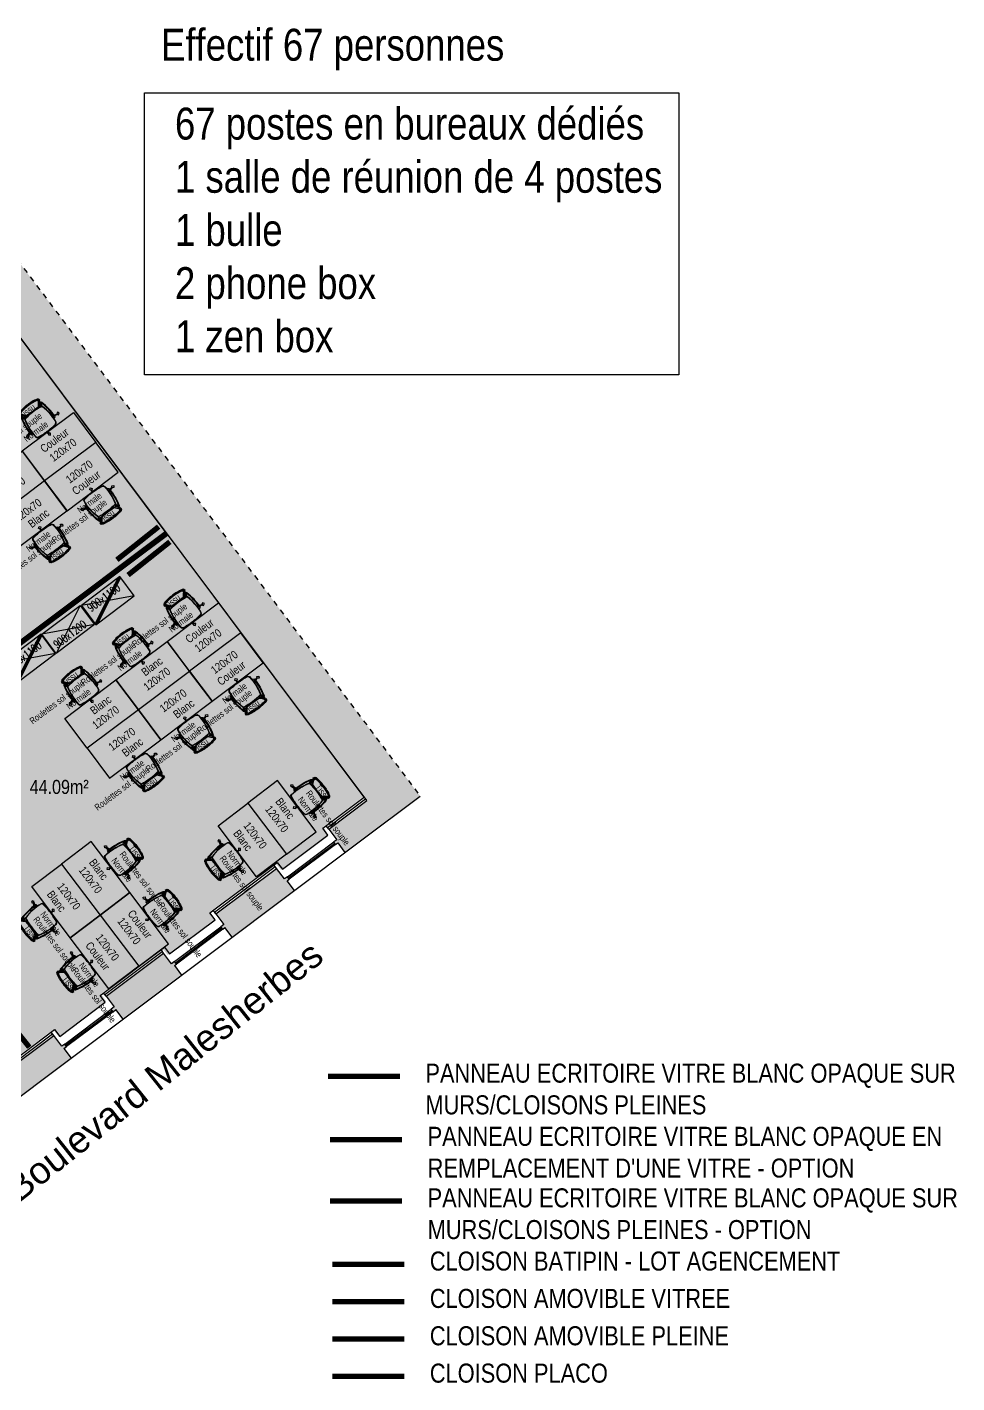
# Model space of a CAD drawing. Extents: x -27 to 25.3, y -8.5 to 57.5.
# Drawn here: x 7.84 to 25.26, y -8.24 to 17.16 of the extents above; entities that cross this region are included whole.
import ezdxf
from ezdxf.enums import TextEntityAlignment as Align

# ---------------------------------------------------------------- set-up
doc = ezdxf.new("R2010")
doc.units = 0
doc.header["$LTSCALE"] = 0.002
doc.linetypes.add('CACHE', pattern=[0.375, 0.25, -0.125])
doc.linetypes.add('HIDDEN', pattern=[9.525, 6.35, -3.175])
for name, color, linetype in [('01-FAC_CHASSIS', 4, 'Continuous'), ('01-FAC_CHASSIS EXI', 4, 'Continuous'), ('01-STR_MACONNERIE_HACH', 252, 'Continuous'), ('02-ISOLATION', 6, 'ISOLATION'), ('A-Etiq_Mob', 7, 'Continuous'), ('A-Etiquettes', 7, 'Continuous'), ('A-mobilier', 252, 'Continuous'), ('A-MobilierAQ', 7, 'Continuous'), ('A-texte', 7, 'Continuous')]:
    doc.layers.add(name, color=color, linetype=linetype)
for name, color, linetype, true_color in [('A-cote', 7, 'Continuous', 0x425746), ('A-MOQUETTE', 7, 'Continuous', 0xd6e1ff), ('A-vitré', 7, 'Continuous', 0x61becc), ('couleur siege', 1, 'Continuous', 0xff0000), ('Exit- 04-ZON-PLATEAU DE BUREAU', 7, 'Continuous', 0xffc20a)]:
    doc.layers.add(name, color=color, linetype=linetype, true_color=true_color)
doc.styles.add('ARIAL', font='arial.ttf')
doc.styles.add('ROMAND', font='romand__.ttf', dxfattribs={"width": 0.7})
doc.styles.get("Standard").update_dxf_attribs({"font": 'ARIALN.TTF'})
doc.linetypes.add('ISOLATION', pattern='A,0.00254,-2.54,[134,ltypeshp.shx,S=2.54,R=0,X=-2.54,Y=0],-5.08,[134,ltypeshp.shx,S=2.54,R=180,X=2.54,Y=0],-2.54', length=10.16254)

# ---------------------------------------------------------------- blocks, each defined once
blk = doc.blocks.new('chaise')
at = {"layer": 'A-mobilier', "ltscale": 0.1, "true_color": 0xc7c8ca}
h = blk.add_hatch(color=9, dxfattribs=at)
h.dxf.hatch_style = 1
h.paths.add_polyline_path([(0.272, 0.456, 0.30076), (0.236, 0.489, 0.043342), (0.008, 0.509, 0.043342), (-0.219, 0.489, 0.300759), (-0.255, 0.456, 0.09791), (-0.223, 0.027, 0.292085), (-0.207, 0.013, 0.040929), (0.008, -0.005, 0.040929), (0.223, 0.013, 0.292085), (0.239, 0.027, 0.09791)])
h.paths.add_polyline_path([(0.159, -0.024, 0.015765), (0.008, -0.018, 0.016739), (-0.152, -0.025), (-0.19, -0.069), (-0.218, -0.103, 0.040824), (-0.213, -0.142, 0.054873), (0.008, -0.167, 0.054873), (0.23, -0.142, 0.02252), (0.233, -0.121), (0.219, -0.101)])
h.paths.add_polyline_path([(0.191, -0.026, 0.003373), (0.159, -0.024), (0.219, -0.101), (0.233, -0.121, 0.02535), (0.235, -0.097)])
h.paths.add_polyline_path([(0.226, -0.03, 0.0036), (0.191, -0.026), (0.235, -0.097, 0.0714)])
h.paths.add_polyline_path([(-0.152, -0.025, 0.003505), (-0.185, -0.027), (-0.196, -0.043), (-0.217, -0.075, 0.030269), (-0.218, -0.103), (-0.19, -0.069)])
h.paths.add_polyline_path([(-0.185, -0.027, 0.002494), (-0.209, -0.03, 0.048116), (-0.217, -0.075), (-0.196, -0.043)], flags=17)
at = {"layer": 'A-mobilier'}
for p, q in [((-0.374, 0.349), (-0.308, 0.33)), ((-0.308, 0.308), (-0.363, 0.33)), ((-0.292, 0.326), (-0.283, 0.323)), ((-0.262, 0.365), (-0.287, 0.365)), ((-0.263, 0.345), (-0.272, 0.345)), ((0.004, 0.509), (0.006, 0.543)), ((0.022, 0.558), (0.023, 0.509)), ((0.279, 0.365), (0.303, 0.365)), ((0.279, 0.345), (0.288, 0.345)), ((0.279, 0.31), (0.309, 0.317)), ((0.309, 0.293), (0.279, 0.282)), ((0.324, 0.32), (0.378, 0.334)), ((0.398, 0.325), (0.324, 0.298)), ((-0.242, -0.066), (-0.241, -0.066)), ((-0.19, -0.069), (-0.219, -0.105)), ((-0.217, -0.075), (-0.196, -0.043)), ((0.233, -0.121), (0.219, -0.101)), ((0.258, -0.066), (0.257, -0.066))]:
    blk.add_line(p, q, dxfattribs=at)
at = {"layer": 'A-mobilier', "linetype": 'HIDDEN'}
for p, q in [((-0.263, 0.29), (-0.293, 0.302)), ((-0.283, 0.323), (-0.263, 0.317)), ((-0.196, -0.043), (-0.185, -0.027)), ((-0.152, -0.025), (-0.19, -0.069)), ((0.219, -0.101), (0.159, -0.024)), ((0.191, -0.026), (0.235, -0.097))]:
    blk.add_line(p, q, dxfattribs=at)
at = {"layer": 'A-mobilier'}
for points in [[(-0.024, 0.57), (0.006, 0.543), (0.034, 0.572), (0.003, 0.6)], [(-0.398, 0.31), (-0.363, 0.331), (-0.383, 0.366), (-0.418, 0.345)], [(0.395, 0.371), (0.378, 0.334), (0.415, 0.317), (0.432, 0.354)]]:
    blk.add_lwpolyline(points, close=True, dxfattribs=at)
for points in [[(-0.243, -0.109), (-0.259, -0.113), (-0.25, -0.153), (-0.237, -0.15)], [(0.255, -0.145), (0.275, -0.147), (0.28, -0.107), (0.259, -0.105)]]:
    blk.add_lwpolyline(points, dxfattribs=at)
for centre, radius, start, end in [((1.039, 0.304), 1.347, 178.2197, 195.2822), ((-0.287, 0.345), 0.02, 90, 178.2197), ((0.842, 0.272), 1.135, 177.2781, 195.5028), ((-0.272, 0.325), 0.02, 90, 177.2781), ((0.845, 0.323), 1.108, 173.1278, 195.4958), ((0.845, 0.323), 1.103, 173.7387, 195.3268), ((-0.212, 0.445), 0.0447, 99.9272, 166.8835), ((-0.203, 0.434), 0.0495, 115.9014, 169.3298), ((-0.019, -0.687), 1.184, 88.7046, 100.0235), ((0.008, -0.811), 1.32, 90, 99.927), ((0.008, -0.811), 1.32, 80.073, 90), ((0.035, -0.687), 1.184, 79.9765, 91.2954), ((-0.829, 0.323), 1.103, 344.6732, 6.2613), ((0.228, 0.445), 0.0447, 13.1165, 80.0728), ((-0.829, 0.323), 1.108, 344.5042, 6.8722), ((0.219, 0.434), 0.0495, 10.6702, 64.0986), ((-0.826, 0.272), 1.135, 344.4972, 2.7219), ((-1.023, 0.304), 1.347, 344.7178, 1.7803), ((0.288, 0.325), 0.02, 2.7219, 90), ((0.303, 0.345), 0.02, 1.7803, 90), ((-0.207, -0.008), 0.02, 80.7555, 159.0187), ((-0.204, 0.032), 0.02, 195.4958, 260.6251), ((0.02, -0.095), 0.243, 156.8702, 192.2258), ((-0.2, 0.037), 0.02, 195.3268, 260.7665), ((0.008, 1.315), 1.32, 260.6251, 270), ((-0.186, -0.008), 0.02, 114.7785, 159.0187), ((0.008, 1.315), 1.315, 260.7665, 270), ((0.008, 1.315), 1.315, 270, 279.2335), ((0.008, 1.315), 1.32, 270, 279.3749), ((0.202, -0.008), 0.02, 20.9813, 65.2215), ((0.216, 0.037), 0.02, 279.2335, 344.6732), ((0.223, -0.008), 0.02, 20.9813, 99.2445), ((-0.003, -0.095), 0.243, 347.7742, 23.1298), ((0.22, 0.032), 0.02, 279.3749, 344.5042), ((-0.241, -0.046), 0.02, 195.2822, 270), ((-0.233, -0.026), 0.02, 195.5028, 252.7294), ((0.02, -0.095), 0.263, 159.0187, 193.9621), ((-0.22, -0.145), 0.02, 218.589, 257.0335), ((0.01, 0.853), 1.044, 257.0335, 269.9004), ((0.02, -0.095), 0.238, 164.1556, 191.4603), ((0.01, 0.853), 1.024, 257.1546, 269.8984), ((0.031, -2.412), 2.399, 90.5363, 95.8288), ((0.01, 0.853), 1.019, 257.3346, 269.8979), ((0.031, -2.412), 2.394, 90.5374, 95.7482), ((-0.014, -2.412), 2.399, 84.1712, 89.4637), ((-0.014, -2.412), 2.394, 84.2518, 89.4626), ((0.006, 0.853), 1.019, 270.1021, 282.6654), ((0.006, 0.853), 1.024, 270.1016, 282.8454), ((0.006, 0.853), 1.044, 270.0996, 282.9665), ((-0.003, -0.095), 0.238, 348.5397, 15.8444), ((0.236, -0.145), 0.02, 282.9665, 321.411), ((-0.003, -0.095), 0.263, 346.0379, 20.9813), ((0.249, -0.026), 0.02, 287.2706, 344.4972), ((0.257, -0.046), 0.02, 270, 344.7178)]:
    blk.add_arc(centre, radius, start, end, dxfattribs=at)
blk = doc.blocks.new('SiègeT1')
at = {"layer": 'couleur siege', "true_color": 0x8a6689}
for points in [[(-0.194, 0.224), (-0.077, 0.21), (0.039, 0.212), (0.155, 0.217), (0.198, 0.222), (0.203, 0.244), (0.204, 0.282), (0.201, 0.321), (0.123, 0.338), (0.039, 0.343), (-0.023, 0.345), (-0.098, 0.338), (-0.149, 0.331), (-0.196, 0.322), (-0.202, 0.3), (-0.201, 0.265)], [(-0.208, -0.236), (-0.225, -0.22), (-0.234, -0.197), (-0.236, -0.14), (-0.238, -0.076), (-0.234, -0.012), (-0.228, 0.045), (-0.218, 0.102), (-0.211, 0.132), (-0.201, 0.169), (-0.197, 0.177), (-0.184, 0.18), (-0.12, 0.188), (-0.049, 0.193), (0.009, 0.195), (0.077, 0.193), (0.132, 0.188), (0.169, 0.183), (0.191, 0.179), (0.199, 0.177), (0.204, 0.173), (0.207, 0.164), (0.219, 0.115), (0.231, 0.045), (0.237, -0.005), (0.241, -0.063), (0.241, -0.105), (0.24, -0.159), (0.236, -0.197), (0.235, -0.21), (0.229, -0.22), (0.222, -0.229), (0.213, -0.234), (0.207, -0.236), (0.175, -0.242), (0.114, -0.248), (0.051, -0.251), (-0.05, -0.252), (-0.126, -0.247), (-0.191, -0.238)]]:
    blk.add_hatch(color=8, dxfattribs=at).paths.add_polyline_path(points)
at = {"extrusion": (0, 0, -1), "xscale": 0.8999999999999986, "yscale": 0.8999999999999986, "zscale": -0.9, "rotation": 180}
blk.add_blockref('chaise', (0.005, 0.195), dxfattribs=at)
at = {"layer": 'A-Etiq_Mob', "style": 'ROMAND', "width": 0.7}
for tag, p in [('FINITION', (-0.079, 0.177)), ('PIETEMENT', (-0.091, -0.031)), ('ASSISE', (-0.088, -0.224)), ('COULEUR', (-0.104, -0.424))]:
    blk.add_attdef(tag, p, '', height=0.15, dxfattribs=at)
blk = doc.blocks.new('Poste127Couleur')
at = {"transparency": 33554582}
h = blk.add_hatch(color=256, dxfattribs=at)
h.dxf.hatch_style = 1
h.set_gradient(color1=(169, 83, 160), color2=(255, 246, 230), tint=1, name='CURVED')
h.paths.add_polyline_path([(0, 0.703), (0, 0.003), (1.2, 0.003), (1.2, 0.703)])
blk.add_lwpolyline([(0, 0.7), (0, 0), (1.2, 0), (1.2, 0.7)], close=True)
at = {"layer": 'A-Etiq_Mob'}
for tag, p in [('STRATIFIE', (0.284, 0.421)), ('DIM', (0.284, 0.18))]:
    blk.add_attdef(tag, p, '', height=0.15, dxfattribs=at)
blk = doc.blocks.new('Poste127')
at = {"transparency": 33554582}
h = blk.add_hatch(color=256, dxfattribs=at)
h.dxf.hatch_style = 1
h.set_gradient(color1=(199, 200, 202), color2=(255, 246, 230), tint=1, name='CURVED')
h.paths.add_polyline_path([(0, 0.7), (0, 0), (1.2, 0), (1.2, 0.7)])
blk.add_lwpolyline([(0, 0.7), (0, 0), (1.2, 0), (1.2, 0.7)], close=True)
at = {"layer": 'A-Etiq_Mob'}
for tag, p in [('FINITION', (0.284, 0.421)), ('DIM', (0.284, 0.18))]:
    blk.add_attdef(tag, p, '', height=0.15, dxfattribs=at)
blk = doc.blocks.new('Xref-R4-2018-11')
at = {"layer": '01-STR_MACONNERIE_HACH'}
h = blk.add_hatch(color=256, dxfattribs=at)
h.dxf.hatch_style = 1
h.paths.add_polyline_path([(-9.911, 6.976), (-10.889, 6.982), (-10.892, 6.647), (-10.942, 6.647), (-10.942, 6.587), (-10.889, 6.587), (-10.883, 6.369), (-9.928, 6.363), (-9.917, 6.58), (-9.864, 6.58), (-9.864, 6.64), (-9.914, 6.64)])
h.paths.add_polyline_path([(-6.969, 6.957), (-8.594, 6.968), (-8.596, 6.632), (-8.646, 6.632), (-8.646, 6.572), (-8.593, 6.572), (-8.587, 6.354), (-6.985, 6.344), (-6.975, 6.562), (-6.922, 6.561), (-6.921, 6.621), (-6.971, 6.622)])
h.paths.add_polyline_path([(-3.95, 6.602), (-4, 6.603), (-3.998, 6.938), (-5.652, 6.949), (-5.654, 6.613), (-5.704, 6.614), (-5.704, 6.554), (-5.651, 6.553), (-5.645, 6.336), (-4.014, 6.325), (-4.004, 6.543), (-3.951, 6.542)])
h.paths.add_polyline_path([(-1.691, 6.924), (-2.68, 6.93), (-2.682, 6.594), (-2.732, 6.595), (-2.733, 6.535), (-2.68, 6.534), (-2.674, 6.317), (-1.707, 6.31), (-1.697, 6.528), (-1.643, 6.528), (-1.643, 6.588), (-1.693, 6.588)])
h.paths.add_polyline_path([(1.238, 6.563), (1.288, 6.563), (1.288, 6.623), (1.238, 6.623), (1.24, 6.905), (-0.373, 6.915), (-0.375, 6.579), (-0.425, 6.58), (-0.426, 6.52), (-0.373, 6.519), (-0.366, 6.302), (1.235, 6.292)])
h.paths.add_polyline_path([(6.488, 4.63), (6.352, 4.805), (6.427, 4.863), (6.39, 4.91), (6.351, 4.88), (6.212, 5.059), (5.329, 4.375), (5.218, 4.388), (5.061, 3.805), (5.013, 3.818), (4.982, 3.702), (5.212, 3.64)])
h.paths.add_polyline_path([(9.178, 7.531), (8.628, 7.127), (8.722, 7.005), (7.618, 6.149), (7.757, 5.969), (7.717, 5.939), (7.754, 5.891), (7.8, 5.927), (7.936, 5.751), (8.909, 6.505), (16.927, -4.199), (16.213, -4.735), (16.362, -4.934), (16.307, -4.976), (16.343, -5.024), (16.383, -4.994), (16.518, -5.174), (16.784, -4.974), (17.927, -4.119)])
h.paths.add_polyline_path([(15.57, -5.886), (15.434, -5.706), (15.474, -5.676), (15.438, -5.628), (15.383, -5.67), (15.233, -5.471), (14.099, -6.323), (14.249, -6.522), (14.193, -6.564), (14.229, -6.612), (14.269, -6.582), (14.404, -6.761)])
h.paths.add_polyline_path([(13.321, -7.294), (13.361, -7.264), (13.325, -7.216), (13.269, -7.258), (13.119, -7.058), (12.041, -7.868), (12.19, -8.068), (12.135, -8.109), (12.171, -8.157), (12.224, -8.118), (12.359, -8.297), (13.456, -7.473)])
h.paths.add_polyline_path([(11.385, -9.029), (11.25, -8.849), (11.302, -8.81), (11.266, -8.762), (11.211, -8.803), (11.061, -8.604), (10.07, -9.349), (10.219, -9.548), (10.164, -9.59), (10.2, -9.638), (10.24, -9.608), (10.375, -9.787)])
h.paths.add_polyline_path([(9.427, -10.499), (9.291, -10.32), (9.331, -10.29), (9.295, -10.242), (9.24, -10.284), (9.09, -10.084), (8.122, -10.811), (8.272, -11.01), (8.216, -11.052), (8.252, -11.1), (8.292, -11.07), (8.428, -11.25)])
h.paths.add_polyline_path([(7.479, -11.962), (7.344, -11.782), (7.384, -11.752), (7.348, -11.704), (7.292, -11.746), (7.143, -11.547), (6.276, -12.198), (6.425, -12.397), (6.37, -12.439), (6.406, -12.487), (6.431, -12.468), (6.566, -12.647)])
h.paths.add_polyline_path([(5.647, -13.338), (5.512, -13.158), (5.537, -13.139), (5.501, -13.091), (5.446, -13.133), (5.296, -12.934), (5.139, -13.052), (4.5, -13.044), (4.482, -13.295), (4.44, -13.295), (4.439, -13.355), (4.489, -13.355), (4.486, -13.602), (5.282, -13.612)])
h.paths.add_polyline_path([(3.319, -13.34), (3.369, -13.341), (3.369, -13.281), (3.327, -13.281), (3.315, -13.029), (2.431, -13.017), (2.413, -13.269), (2.354, -13.268), (2.353, -13.328), (2.403, -13.329), (2.4, -13.576), (3.315, -13.587)])
h.paths.add_polyline_path([(1.246, -13.002), (-0.66, -12.978), (-0.663, -13.168), (-0.734, -13.167), (-0.735, -13.227), (-0.685, -13.227), (-0.689, -13.536), (1.263, -13.561), (1.266, -13.314), (1.316, -13.315), (1.317, -13.255), (1.258, -13.254)])
h.paths.add_polyline_path([(-2.02, -12.96), (-2.986, -12.948), (-2.989, -13.138), (-3.06, -13.137), (-3.061, -13.197), (-3.011, -13.198), (-3.015, -13.506), (-2.006, -13.519), (-2.002, -13.211), (-1.952, -13.211), (-1.951, -13.151), (-2.022, -13.15)])
h.paths.add_polyline_path([(-4.277, -13.122), (-4.348, -13.121), (-4.346, -12.931), (-5.963, -12.91), (-5.965, -13.065), (-6.036, -13.064), (-6.036, -13.124), (-5.987, -13.124), (-5.991, -13.468), (-4.331, -13.49), (-4.328, -13.181), (-4.278, -13.182)])
h.paths.add_polyline_path([(-7.304, -13.109), (-7.254, -13.109), (-7.253, -13.05), (-7.324, -13.048), (-7.322, -12.893), (-8.94, -12.872), (-8.942, -13.024), (-9.012, -13.023), (-9.013, -13.083), (-8.963, -13.084), (-8.968, -13.431), (-7.308, -13.452)])
h.paths.add_polyline_path([(-10.28, -13.067), (-10.23, -13.068), (-10.229, -13.008), (-10.301, -13.007), (-10.299, -12.855), (-11.246, -12.843), (-11.248, -13.025), (-11.319, -13.024), (-11.32, -13.084), (-11.27, -13.084), (-11.274, -13.401), (-10.285, -13.414)])
h.paths.add_polyline_path([(4.039, 4.878), (3.468, 4.475), (3.787, 4.023), (4.142, 3.928), (4.172, 4.039), (4.125, 4.057), (4.261, 4.563)])
edge = h.paths.add_edge_path()
edge.add_line((2.598, 5.71), (3.17, 6.112))
edge.add_line((3.17, 6.112), (3.014, 6.333))
edge.add_arc((1.824, 5.389), 1.519, 38.4418, 84.1729)
edge.add_line((1.978, 6.9), (1.943, 6.9))
edge.add_line((1.943, 6.9), (1.942, 6.619))
edge.add_line((1.942, 6.619), (1.892, 6.619))
edge.add_line((1.892, 6.619), (1.891, 6.559))
edge.add_line((1.891, 6.559), (1.941, 6.559))
edge.add_line((1.941, 6.559), (1.939, 6.287))
edge.add_line((1.939, 6.287), (2.193, 6.286))
edge.add_line((2.193, 6.286), (2.598, 5.71))
h.paths.add_polyline_path([(-13.017, -4.406), (-13.535, -4.406), (-13.535, -3.406), (-13.003, -3.406), (-12.862, 6.382), (-12.223, 6.378), (-12.213, 6.595), (-12.16, 6.595), (-12.159, 6.655), (-12.209, 6.655), (-12.207, 6.991), (-12.915, 6.995), (-12.913, 7.35), (-13.403, 7.353), (-13.408, 7.111), (-13.79, -13.369), (-12.591, -13.384), (-12.587, -13.068), (-12.537, -13.068), (-12.536, -13.008), (-12.607, -13.007), (-12.605, -12.825), (-13.138, -12.819)])
h.paths.add_polyline_path([(-13.535, -4.406), (-13.535, -3.406)], flags=16)
for p, q in [((16.927, -4.199), (8.909, 6.505)), ((16.213, -4.735), (16.927, -4.199)), ((16.213, -4.735), (16.362, -4.934)), ((5.282, -13.612), (16.861, -4.917)), ((16.362, -4.934), (16.307, -4.976)), ((16.343, -5.024), (16.307, -4.976)), ((16.343, -5.024), (16.383, -4.994)), ((16.383, -4.994), (16.518, -5.174)), ((14.099, -6.323), (15.233, -5.471)), ((15.383, -5.67), (15.233, -5.471)), ((15.438, -5.628), (15.383, -5.67)), ((15.434, -5.706), (15.474, -5.676)), ((15.57, -5.886), (15.434, -5.706)), ((15.474, -5.676), (15.438, -5.628)), ((14.099, -6.323), (14.249, -6.522)), ((14.249, -6.522), (14.193, -6.564)), ((14.229, -6.612), (14.193, -6.564)), ((14.229, -6.612), (14.269, -6.582)), ((14.404, -6.761), (14.269, -6.582)), ((12.041, -7.868), (13.119, -7.058)), ((13.269, -7.258), (13.119, -7.058)), ((13.325, -7.216), (13.269, -7.258)), ((13.321, -7.294), (13.361, -7.264)), ((13.321, -7.294), (13.456, -7.473)), ((13.361, -7.264), (13.325, -7.216)), ((12.041, -7.868), (12.19, -8.068)), ((12.19, -8.068), (12.135, -8.109)), ((12.171, -8.157), (12.135, -8.109)), ((12.171, -8.157), (12.224, -8.118)), ((12.359, -8.297), (12.224, -8.118)), ((10.07, -9.349), (11.061, -8.604)), ((11.211, -8.803), (11.061, -8.604)), ((11.266, -8.762), (11.211, -8.803)), ((11.25, -8.849), (11.302, -8.81)), ((11.25, -8.849), (11.385, -9.029)), ((11.302, -8.81), (11.266, -8.762))]:
    blk.add_line(p, q)
at = {"linetype": 'CACHE', "ltscale": 0.1}
blk.add_lwpolyline([(9.178, 7.531), (17.927, -4.119)], dxfattribs=at)
blk.add_lwpolyline([(16.784, -4.974), (17.927, -4.119)])
at = {"layer": '01-FAC_CHASSIS', "linetype": 'Continuous'}
for p, q in [((15.456, -5.652), (16.325, -5)), ((13.343, -7.24), (14.211, -6.588)), ((11.284, -8.786), (12.153, -8.133))]:
    blk.add_line(p, q, dxfattribs=at)
at = {"layer": '01-FAC_CHASSIS'}
for points in [[(16.343, -5.024), (15.474, -5.676)], [(14.229, -6.612), (13.361, -7.264)], [(12.171, -8.157), (11.302, -8.81)]]:
    blk.add_lwpolyline(points, dxfattribs=at)
at = {"layer": '01-FAC_CHASSIS EXI'}
for p, q in [((15.438, -5.628), (16.307, -4.976)), ((13.325, -7.216), (14.193, -6.564)), ((11.266, -8.762), (12.135, -8.109))]:
    blk.add_line(p, q, dxfattribs=at)
at = {"layer": '02-ISOLATION', "linetype": 'Continuous'}
for points in [[(9.958, -9.333), (11.077, -8.492), (11.173, -8.62), (12.025, -7.98), (11.929, -7.852), (13.135, -6.946), (13.231, -7.074), (14.083, -6.435), (13.987, -6.307), (15.249, -5.359), (15.345, -5.487), (16.197, -4.847), (16.101, -4.719), (16.879, -4.135)], [(16.213, -4.735), (16.165, -4.671)], [(15.233, -5.471), (15.183, -5.407)], [(14.099, -6.323), (14.051, -6.259)], [(13.119, -7.058), (13.071, -6.994)], [(12.041, -7.868), (11.993, -7.804)], [(11.061, -8.604), (11.013, -8.54)]]:
    blk.add_lwpolyline(points, dxfattribs=at)
at = {"layer": '02-ISOLATION', "linetype": 'ISOLATION', "ltscale": 0.004}
for points in [[(16.189, -4.703), (16.903, -4.167)], [(14.075, -6.291), (15.209, -5.439)], [(12.017, -7.836), (13.095, -7.026)], [(10.014, -9.341), (11.037, -8.572)]]:
    blk.add_lwpolyline(points, dxfattribs=at)
at = {"style": 'ARIAL'}
blk.add_text('Côté Boulevard Malesherbes', height=0.5, rotation=38.4429, dxfattribs=at).set_placement((9.1, -12.784))
blk = doc.blocks.new('armoire90Réhausse')
at = {"true_color": 0xfdedc9}
h = blk.add_hatch(color=254, dxfattribs=at)
h.dxf.hatch_style = 1
h.paths.add_polyline_path([(0, 0.45), (0, 0), (0.9, 0), (0.9, 0.45)])
blk.add_lwpolyline([(0, 0.45), (0, 0), (0.9, 0), (0.9, 0.45)], close=True)
for points in [[(0.9, 0), (0, 0.45)], [(0.9, 0.45), (0, 0)], [(0.855, 0.45), (0, 0.022)], [(0.9, 0.428), (0.045, 0)]]:
    blk.add_lwpolyline(points)
at = {"layer": 'A-Etiq_Mob', "style": 'ROMAND', "width": 0.7}
for tag, p in [('DIMENSION', (0.068, 0.242)), ('FINITION', (0.068, 0.001)), ('PORTES', (0.068, -0.239))]:
    blk.add_attdef(tag, p, '', height=0.15, dxfattribs=at)
blk = doc.blocks.new('armoire90')
blk.add_lwpolyline([(0, 0.45), (0, 0), (0.9, 0), (0.9, 0.45)], close=True)
for points in [[(0.9, 0), (0, 0.45)], [(0.9, 0.45), (0, 0)]]:
    blk.add_lwpolyline(points)
at = {"layer": 'A-Etiq_Mob', "style": 'ROMAND', "width": 0.7}
for tag, p in [('DIMENSION', (0.068, 0.242)), ('FINITION', (0.068, 0.001)), ('PORTES', (0.068, -0.239))]:
    blk.add_attdef(tag, p, '', height=0.15, dxfattribs=at)

msp = doc.modelspace()

# ---------------------------------------------------------------- hatches: boundary and pattern name
at = {"layer": 'Exit- 04-ZON-PLATEAU DE BUREAU', "transparency": 33554572}
h = msp.add_hatch(color=256, dxfattribs=at)
h.dxf.hatch_style = 1
edge = h.paths.add_edge_path()
edge.add_line((1.069, 10.808), (2.505, 10.422))
edge.add_line((2.505, 10.422), (3.868, 11.478))
edge.add_line((3.868, 11.478), (3.788, 11.612))
edge.add_line((3.788, 11.612), (5.121, 12.645))
edge.add_line((5.121, 12.645), (5.231, 12.534))
edge.add_line((5.231, 12.534), (6.232, 13.31))
edge.add_line((6.232, 13.31), (14.145, 2.748))
edge.add_line((14.145, 2.748), (13.381, 2.174))
edge.add_line((13.381, 2.174), (13.479, 2.032))
edge.add_line((13.479, 2.032), (12.595, 1.368))
edge.add_line((12.595, 1.368), (12.486, 1.502))
edge.add_line((12.486, 1.502), (11.259, 0.58))
edge.add_line((11.259, 0.58), (11.357, 0.438))
edge.add_line((11.357, 0.438), (10.473, -0.226))
edge.add_line((10.473, -0.226), (10.364, -0.092))
edge.add_line((10.364, -0.092), (9.22, -0.951))
edge.add_line((9.22, -0.951), (9.319, -1.093))
edge.add_line((9.319, -1.093), (8.434, -1.757))
edge.add_line((8.434, -1.757), (8.325, -1.622))
edge.add_line((8.325, -1.622), (7.241, -2.437))
edge.add_line((7.241, -2.437), (7.34, -2.579))
edge.add_line((7.34, -2.579), (6.456, -3.243))
edge.add_line((6.456, -3.243), (6.347, -3.109))
edge.add_line((6.347, -3.109), (5.296, -3.898))
edge.add_line((5.296, -3.898), (5.394, -4.04))
edge.add_line((5.394, -4.04), (4.51, -4.704))
edge.add_line((4.51, -4.704), (4.401, -4.57))
edge.add_line((4.401, -4.57), (4.315, -4.634))
edge.add_line((4.315, -4.634), (1.468, -0.868))
edge.add_line((1.468, -0.868), (3.086, -0.868))
edge.add_line((3.086, -0.868), (7.116, 2.152))
edge.add_line((7.116, 2.152), (2.366, 8.492))
edge.add_line((2.366, 8.492), (1.065, 8.492))
edge.add_line((1.065, 8.492), (1.065, 10.811))
h = msp.add_hatch(color=256, dxfattribs=at)
h.dxf.hatch_style = 1
edge = h.paths.add_edge_path()
edge.add_line((1.069, 10.808), (2.505, 10.422))
edge.add_line((2.505, 10.422), (3.868, 11.478))
edge.add_line((3.868, 11.478), (3.788, 11.612))
edge.add_line((3.788, 11.612), (5.121, 12.645))
edge.add_line((5.121, 12.645), (5.231, 12.534))
edge.add_line((5.231, 12.534), (6.232, 13.31))
edge.add_line((6.232, 13.31), (14.145, 2.748))
edge.add_line((14.145, 2.748), (13.381, 2.174))
edge.add_line((13.381, 2.174), (13.479, 2.032))
edge.add_line((13.479, 2.032), (12.595, 1.368))
edge.add_line((12.595, 1.368), (12.486, 1.502))
edge.add_line((12.486, 1.502), (11.259, 0.58))
edge.add_line((11.259, 0.58), (11.357, 0.438))
edge.add_line((11.357, 0.438), (10.473, -0.226))
edge.add_line((10.473, -0.226), (10.364, -0.092))
edge.add_line((10.364, -0.092), (9.22, -0.951))
edge.add_line((9.22, -0.951), (9.319, -1.093))
edge.add_line((9.319, -1.093), (8.434, -1.757))
edge.add_line((8.434, -1.757), (8.325, -1.622))
edge.add_line((8.325, -1.622), (7.241, -2.437))
edge.add_line((7.241, -2.437), (7.34, -2.579))
edge.add_line((7.34, -2.579), (6.456, -3.243))
edge.add_line((6.456, -3.243), (6.347, -3.109))
edge.add_line((6.347, -3.109), (5.296, -3.898))
edge.add_line((5.296, -3.898), (5.394, -4.04))
edge.add_line((5.394, -4.04), (4.51, -4.704))
edge.add_line((4.51, -4.704), (4.401, -4.57))
edge.add_line((4.401, -4.57), (4.315, -4.634))
edge.add_line((4.315, -4.634), (1.468, -0.868))
edge.add_line((1.468, -0.868), (3.086, -0.868))
edge.add_line((3.086, -0.868), (7.116, 2.152))
edge.add_line((7.116, 2.152), (2.366, 8.492))
edge.add_line((2.366, 8.492), (1.065, 8.492))
edge.add_line((1.065, 8.492), (1.065, 10.811))

# ---------------------------------------------------------------- linework, layer by layer
at = {"ltscale": 0.01}
msp.add_lwpolyline([(7.233, -2.464), (8.353, -1.623), (8.449, -1.751), (9.3, -1.111), (9.204, -0.983), (10.411, -0.077), (10.507, -0.205), (11.359, 0.434), (11.263, 0.562), (12.525, 1.51), (12.621, 1.382), (13.472, 2.022), (13.376, 2.15), (14.155, 2.734), (6.233, 13.311)], dxfattribs=at)
at = {"layer": 'A-Etiquettes', "color": 82, "true_color": 0x4cdb0f, "const_width": 0.1}
for points in [[(9.519, 7.179), (10.302, 7.801)], [(9.729, 6.894), (10.512, 7.517)], [(14.865, -3.683), (13.513, -3.683)]]:
    msp.add_lwpolyline(points, dxfattribs=at)
at = {"layer": 'A-Etiquettes', "color": 1, "true_color": 0xff0000, "const_width": 0.1}
for points in [[(7.257, -1.171), (7.879, -1.954)], [(14.865, -4.837), (13.513, -4.837)], [(14.865, -4.837), (13.513, -4.837)], [(14.865, -4.837), (13.513, -4.837)], [(14.865, -4.837), (13.513, -4.837)]]:
    msp.add_lwpolyline(points, dxfattribs=at)
at = {"layer": 'A-Etiquettes', "color": 231, "true_color": 0xfd5db5, "const_width": 0.1}
msp.add_lwpolyline([(14.825, -2.5), (13.473, -2.5)], dxfattribs=at)
at = {"layer": 'A-Etiquettes', "color": 251, "true_color": 0x666666, "const_width": 0.1}
msp.add_lwpolyline([(14.906, -6.02), (13.554, -6.02)], dxfattribs=at)
at = {"layer": 'A-Etiquettes', "color": 212, "true_color": 0xbc10b6, "const_width": 0.1}
msp.add_lwpolyline([(14.906, -6.02), (13.554, -6.02)], dxfattribs=at)
at = {"layer": 'A-Etiquettes', "color": 143, "true_color": 0x61becc, "const_width": 0.1}
msp.add_lwpolyline([(14.906, -6.72), (13.554, -6.72)], dxfattribs=at)
at = {"layer": 'A-Etiquettes', "color": 157, "true_color": 0x5b6280, "const_width": 0.1}
msp.add_lwpolyline([(14.906, -7.42), (13.554, -7.42)], dxfattribs=at)
at = {"layer": 'A-Etiquettes', "color": 30, "true_color": 0xff7f00, "const_width": 0.1}
msp.add_lwpolyline([(14.906, -8.12), (13.554, -8.12)], dxfattribs=at)
msp.add_lwpolyline([(14.906, -8.12), (13.554, -8.12)], dxfattribs=at)
msp.add_lwpolyline([(14.906, -8.12), (13.554, -8.12)], dxfattribs=at)
msp.add_lwpolyline([(14.906, -8.12), (13.554, -8.12)], dxfattribs=at)
at = {"layer": 'A-MOQUETTE', "ltscale": 0.01}
msp.add_lwpolyline([(6.233, 13.311), (2.495, 10.466), (2.481, 10.414), (2.488, 8.462), (5.709, 4.177), (10.427, 7.712)], close=True, dxfattribs=at)
at = {"layer": 'A-texte'}
msp.add_lwpolyline([(10.038, 15.931), (20.05, 15.931), (20.05, 10.647), (10.038, 10.647)], close=True, dxfattribs=at)
at = {"layer": 'A-vitré', "const_width": 0.1}
msp.add_lwpolyline([(5.667, 4.089), (10.461, 7.68)], dxfattribs=at)

# ---------------------------------------------------------------- block references
at = {"ltscale": 0.01}
msp.add_blockref('Xref-R4-2018-11', (-2.724, 6.869), dxfattribs=at)
at = {"layer": 'A-mobilier'}
ref = msp.add_blockref('SiègeT1', (8.065, 9.793), dxfattribs=dict(at, xscale=-1, rotation=36.9064557685217))
ref.add_attrib('FINITION', 'Tissu', dxfattribs={"layer": 'A-Etiq_Mob', "height": 0.12, "rotation": 36.9065}).set_placement((7.765, 9.789), align=Align.BOTTOM_LEFT)
ref.add_attrib('ASSISE', 'Normale', dxfattribs={"layer": 'A-Etiq_Mob', "height": 0.12, "rotation": 36.9065}).set_placement((7.852, 9.352), align=Align.BOTTOM_LEFT)
ref.add_attrib('PIETEMENT', 'Roulettes sol souple', dxfattribs={"layer": 'A-Etiq_Mob', "height": 0.12, "rotation": 36.9065}).set_placement((7.163, 9.077), align=Align.BOTTOM_LEFT)
at = {"layer": 'A-mobilier', "ltscale": 0.1}
ref = msp.add_blockref('Poste127Couleur', (9.124, 9.38), dxfattribs=dict(at, xscale=-1, rotation=36.90645576852177))
ref.add_attrib('STRATIFIE', 'Couleur', (8.154, 9.179), dxfattribs={"layer": 'A-Etiq_Mob', "ltscale": 0.1, "height": 0.15, "rotation": 36.9065})
ref.add_attrib('DIM', '120x70', (8.33, 9.009), dxfattribs={"layer": 'A-Etiq_Mob', "ltscale": 0.1, "height": 0.15, "rotation": 36.9065})
ref = msp.add_blockref('Poste127', (8.164, 8.659), dxfattribs=dict(at, xscale=-1, rotation=36.9064557685217))
ref.add_attrib('STRATIFIE', 'Blanc', (7.332, 8.561), dxfattribs={"layer": 'A-Etiq_Mob', "ltscale": 0.1, "height": 0.15, "rotation": 36.9065})
ref.add_attrib('DIM', '120x70', (7.37, 8.289), dxfattribs={"layer": 'A-Etiq_Mob', "ltscale": 0.1, "height": 0.15, "rotation": 36.9065})
ref = msp.add_blockref('Poste127Couleur', (9.124, 9.38), dxfattribs=dict(at, rotation=216.9064557685218))
ref.add_attrib('STRATIFIE', 'Couleur', (8.75, 8.385), dxfattribs={"layer": 'A-Etiq_Mob', "ltscale": 0.1, "height": 0.15, "rotation": 36.9065})
ref.add_attrib('DIM', '120x70', (8.635, 8.602), dxfattribs={"layer": 'A-Etiq_Mob', "ltscale": 0.1, "height": 0.15, "rotation": 36.9065})
ref = msp.add_blockref('Poste127', (8.164, 8.659), dxfattribs=dict(at, rotation=216.9064557685216))
ref.add_attrib('STRATIFIE', 'Blanc', (7.926, 7.769), dxfattribs={"layer": 'A-Etiq_Mob', "ltscale": 0.1, "height": 0.15, "rotation": 36.9065})
ref.add_attrib('DIM', '120x70', (7.676, 7.882), dxfattribs={"layer": 'A-Etiq_Mob', "ltscale": 0.1, "height": 0.15, "rotation": 36.9065})
at = {"layer": 'A-mobilier'}
ref = msp.add_blockref('SiègeT1', (9.225, 8.249), dxfattribs=dict(at, rotation=216.9064557685218))
ref.add_attrib('FINITION', 'Tissu', dxfattribs={"layer": 'A-Etiq_Mob', "height": 0.12, "rotation": 36.9065}).set_placement((9.251, 7.81), align=Align.BOTTOM_LEFT)
ref.add_attrib('ASSISE', 'Normale', dxfattribs={"layer": 'A-Etiq_Mob', "height": 0.12, "rotation": 36.9065}).set_placement((8.856, 8.016), align=Align.BOTTOM_LEFT)
ref.add_attrib('PIETEMENT', 'Roulettes sol souple', dxfattribs={"layer": 'A-Etiq_Mob', "height": 0.12, "rotation": 36.9065}).set_placement((8.38, 7.456), align=Align.BOTTOM_LEFT)
ref = msp.add_blockref('SiègeT1', (8.266, 7.528), dxfattribs=dict(at, rotation=216.9064557685216))
ref.add_attrib('FINITION', 'Tissu', dxfattribs={"layer": 'A-Etiq_Mob', "height": 0.12, "rotation": 36.9065}).set_placement((8.291, 7.09), align=Align.BOTTOM_LEFT)
ref.add_attrib('ASSISE', 'Normale', dxfattribs={"layer": 'A-Etiq_Mob', "height": 0.12, "rotation": 36.9065}).set_placement((7.896, 7.295), align=Align.BOTTOM_LEFT)
ref.add_attrib('PIETEMENT', 'Roulettes sol souple', dxfattribs={"layer": 'A-Etiq_Mob', "height": 0.12, "rotation": 36.9065}).set_placement((7.421, 6.736), align=Align.BOTTOM_LEFT)
ref = msp.add_blockref('SiègeT1', (10.784, 6.224), dxfattribs=dict(at, xscale=-1, rotation=36.9064557685217))
ref.add_attrib('FINITION', 'Tissu', dxfattribs={"layer": 'A-Etiq_Mob', "height": 0.12, "rotation": 36.9065}).set_placement((10.483, 6.22), align=Align.BOTTOM_LEFT)
ref.add_attrib('ASSISE', 'Normale', dxfattribs={"layer": 'A-Etiq_Mob', "height": 0.12, "rotation": 36.9065}).set_placement((10.57, 5.783), align=Align.BOTTOM_LEFT)
ref.add_attrib('PIETEMENT', 'Roulettes sol souple', dxfattribs={"layer": 'A-Etiq_Mob', "height": 0.12, "rotation": 36.9065}).set_placement((9.882, 5.507), align=Align.BOTTOM_LEFT)
at = {"layer": 'A-mobilier', "ltscale": 0.1}
ref = msp.add_blockref('Poste127Couleur', (11.842, 5.811), dxfattribs=dict(at, xscale=-1, rotation=36.9064557685217))
ref.add_attrib('STRATIFIE', 'Couleur', (10.872, 5.609), dxfattribs={"layer": 'A-Etiq_Mob', "ltscale": 0.1, "height": 0.15, "rotation": 36.9065})
ref.add_attrib('DIM', '120x70', (11.048, 5.44), dxfattribs={"layer": 'A-Etiq_Mob', "ltscale": 0.1, "height": 0.15, "rotation": 36.9065})
at = {"layer": 'A-mobilier'}
ref = msp.add_blockref('SiègeT1', (9.824, 5.503), dxfattribs=dict(at, xscale=-1, rotation=36.9064557685217))
ref.add_attrib('FINITION', 'Tissu', dxfattribs={"layer": 'A-Etiq_Mob', "height": 0.12, "rotation": 36.9065}).set_placement((9.524, 5.499), align=Align.BOTTOM_LEFT)
ref.add_attrib('ASSISE', 'Normale', dxfattribs={"layer": 'A-Etiq_Mob', "height": 0.12, "rotation": 36.9065}).set_placement((9.611, 5.062), align=Align.BOTTOM_LEFT)
ref.add_attrib('PIETEMENT', 'Roulettes sol souple', dxfattribs={"layer": 'A-Etiq_Mob', "height": 0.12, "rotation": 36.9065}).set_placement((8.922, 4.787), align=Align.BOTTOM_LEFT)
at = {"layer": 'A-mobilier', "ltscale": 0.1}
ref = msp.add_blockref('Poste127', (10.882, 5.09), dxfattribs=dict(at, xscale=-1, rotation=36.9064557685217))
ref.add_attrib('STRATIFIE', 'Blanc', (10.05, 4.992), dxfattribs={"layer": 'A-Etiq_Mob', "ltscale": 0.1, "height": 0.15, "rotation": 36.9065})
ref.add_attrib('DIM', '120x70', (10.088, 4.719), dxfattribs={"layer": 'A-Etiq_Mob', "ltscale": 0.1, "height": 0.15, "rotation": 36.9065})
ref = msp.add_blockref('Poste127Couleur', (11.842, 5.811), dxfattribs=dict(at, rotation=216.9064557685218))
ref.add_attrib('STRATIFIE', 'Couleur', (11.469, 4.815), dxfattribs={"layer": 'A-Etiq_Mob', "ltscale": 0.1, "height": 0.15, "rotation": 36.9065})
ref.add_attrib('DIM', '120x70', (11.353, 5.033), dxfattribs={"layer": 'A-Etiq_Mob', "ltscale": 0.1, "height": 0.15, "rotation": 36.9065})
at = {"layer": 'A-mobilier'}
ref = msp.add_blockref('SiègeT1', (8.865, 4.782), dxfattribs=dict(at, xscale=-1, rotation=36.9064557685217))
ref.add_attrib('FINITION', 'Tissu', dxfattribs={"layer": 'A-Etiq_Mob', "height": 0.12, "rotation": 36.9065}).set_placement((8.564, 4.778), align=Align.BOTTOM_LEFT)
ref.add_attrib('ASSISE', 'Normale', dxfattribs={"layer": 'A-Etiq_Mob', "height": 0.12, "rotation": 36.9065}).set_placement((8.651, 4.342), align=Align.BOTTOM_LEFT)
ref.add_attrib('PIETEMENT', 'Roulettes sol souple', dxfattribs={"layer": 'A-Etiq_Mob', "height": 0.12, "rotation": 36.9065}).set_placement((7.963, 4.066), align=Align.BOTTOM_LEFT)
at = {"layer": 'A-mobilier', "ltscale": 0.1}
ref = msp.add_blockref('Poste127', (10.882, 5.09), dxfattribs=dict(at, rotation=216.9064557685216))
ref.add_attrib('STRATIFIE', 'Blanc', (10.645, 4.2), dxfattribs={"layer": 'A-Etiq_Mob', "ltscale": 0.1, "height": 0.15, "rotation": 36.9065})
ref.add_attrib('DIM', '120x70', (10.394, 4.312), dxfattribs={"layer": 'A-Etiq_Mob', "ltscale": 0.1, "height": 0.15, "rotation": 36.9065})
at = {"layer": 'A-mobilier'}
ref = msp.add_blockref('SiègeT1', (11.944, 4.679), dxfattribs=dict(at, rotation=216.9064557685218))
ref.add_attrib('FINITION', 'Tissu', dxfattribs={"layer": 'A-Etiq_Mob', "height": 0.12, "rotation": 36.9065}).set_placement((11.969, 4.241), align=Align.BOTTOM_LEFT)
ref.add_attrib('ASSISE', 'Normale', dxfattribs={"layer": 'A-Etiq_Mob', "height": 0.12, "rotation": 36.9065}).set_placement((11.574, 4.446), align=Align.BOTTOM_LEFT)
ref.add_attrib('PIETEMENT', 'Roulettes sol souple', dxfattribs={"layer": 'A-Etiq_Mob', "height": 0.12, "rotation": 36.9065}).set_placement((11.099, 3.887), align=Align.BOTTOM_LEFT)
at = {"layer": 'A-mobilier', "ltscale": 0.1}
ref = msp.add_blockref('Poste127', (9.923, 4.369), dxfattribs=dict(at, xscale=-1, rotation=36.9064557685217))
ref.add_attrib('STRATIFIE', 'Blanc', (9.09, 4.271), dxfattribs={"layer": 'A-Etiq_Mob', "ltscale": 0.1, "height": 0.15, "rotation": 36.9065})
ref.add_attrib('DIM', '120x70', (9.129, 3.999), dxfattribs={"layer": 'A-Etiq_Mob', "ltscale": 0.1, "height": 0.15, "rotation": 36.9065})
ref = msp.add_blockref('Poste127', (9.923, 4.369), dxfattribs=dict(at, rotation=216.9064557685216))
ref.add_attrib('STRATIFIE', 'Blanc', (9.685, 3.479), dxfattribs={"layer": 'A-Etiq_Mob', "ltscale": 0.1, "height": 0.15, "rotation": 36.9065})
ref.add_attrib('DIM', '120x70', (9.434, 3.592), dxfattribs={"layer": 'A-Etiq_Mob', "ltscale": 0.1, "height": 0.15, "rotation": 36.9065})
at = {"layer": 'A-mobilier'}
ref = msp.add_blockref('SiègeT1', (10.984, 3.959), dxfattribs=dict(at, rotation=216.9064557685216))
ref.add_attrib('FINITION', 'Tissu', dxfattribs={"layer": 'A-Etiq_Mob', "height": 0.12, "rotation": 36.9065}).set_placement((11.01, 3.52), align=Align.BOTTOM_LEFT)
ref.add_attrib('ASSISE', 'Normale', dxfattribs={"layer": 'A-Etiq_Mob', "height": 0.12, "rotation": 36.9065}).set_placement((10.615, 3.726), align=Align.BOTTOM_LEFT)
ref.add_attrib('PIETEMENT', 'Roulettes sol souple', dxfattribs={"layer": 'A-Etiq_Mob', "height": 0.12, "rotation": 36.9065}).set_placement((10.139, 3.166), align=Align.BOTTOM_LEFT)
ref = msp.add_blockref('SiègeT1', (10.025, 3.238), dxfattribs=dict(at, rotation=216.9064557685216))
ref.add_attrib('FINITION', 'Tissu', dxfattribs={"layer": 'A-Etiq_Mob', "height": 0.12, "rotation": 36.9065}).set_placement((10.05, 2.799), align=Align.BOTTOM_LEFT)
ref.add_attrib('ASSISE', 'Normale', dxfattribs={"layer": 'A-Etiq_Mob', "height": 0.12, "rotation": 36.9065}).set_placement((9.655, 3.005), align=Align.BOTTOM_LEFT)
ref.add_attrib('PIETEMENT', 'Roulettes sol souple', dxfattribs={"layer": 'A-Etiq_Mob', "height": 0.12, "rotation": 36.9065}).set_placement((9.18, 2.446), align=Align.BOTTOM_LEFT)
ref = msp.add_blockref('SiègeT1', (13.104, 2.726), dxfattribs=dict(at, rotation=307.0940674007331))
ref.add_attrib('FINITION', 'Tissu', dxfattribs={"layer": 'A-Etiq_Mob', "height": 0.12, "rotation": 307.0941}).set_placement((13.198, 2.896), align=Align.BOTTOM_LEFT)
ref.add_attrib('ASSISE', 'Normale', dxfattribs={"layer": 'A-Etiq_Mob', "height": 0.12, "rotation": 307.0941}).set_placement((12.872, 2.661), align=Align.BOTTOM_LEFT)
ref.add_attrib('PIETEMENT', 'Roulettes sol souple', dxfattribs={"layer": 'A-Etiq_Mob', "height": 0.12, "rotation": 307.0941}).set_placement((13.024, 2.78), align=Align.BOTTOM_LEFT)
at = {"layer": 'A-mobilier', "ltscale": 0.1}
ref = msp.add_blockref('Poste127', (11.973, 2.62), dxfattribs=dict(at, rotation=307.0940674007331))
ref.add_attrib('STRATIFIE', 'Blanc', (12.48, 2.648), dxfattribs={"layer": 'A-Etiq_Mob', "ltscale": 0.1, "height": 0.15, "rotation": 307.0941})
ref.add_attrib('DIM', '120x70', (12.288, 2.503), dxfattribs={"layer": 'A-Etiq_Mob', "ltscale": 0.1, "height": 0.15, "rotation": 307.0941})
ref = msp.add_blockref('Poste127', (11.973, 2.62), dxfattribs=dict(at, xscale=-1, rotation=127.0940674007332))
ref.add_attrib('STRATIFIE', 'Blanc', (11.69, 2.051), dxfattribs={"layer": 'A-Etiq_Mob', "ltscale": 0.1, "height": 0.15, "rotation": 307.0941})
ref.add_attrib('DIM', '120x70', (11.882, 2.196), dxfattribs={"layer": 'A-Etiq_Mob', "ltscale": 0.1, "height": 0.15, "rotation": 307.0941})
at = {"layer": 'A-mobilier'}
ref = msp.add_blockref('SiègeT1', (9.612, 1.584), dxfattribs=dict(at, rotation=307.0940674007331))
ref.add_attrib('FINITION', 'Tissu', dxfattribs={"layer": 'A-Etiq_Mob', "height": 0.12, "rotation": 307.0941}).set_placement((9.706, 1.754), align=Align.BOTTOM_LEFT)
ref.add_attrib('ASSISE', 'Normale', dxfattribs={"layer": 'A-Etiq_Mob', "height": 0.12, "rotation": 307.0941}).set_placement((9.38, 1.519), align=Align.BOTTOM_LEFT)
ref.add_attrib('PIETEMENT', 'Roulettes sol souple', dxfattribs={"layer": 'A-Etiq_Mob', "height": 0.12, "rotation": 307.0941}).set_placement((9.532, 1.638), align=Align.BOTTOM_LEFT)
ref = msp.add_blockref('SiègeT1', (11.563, 1.561), dxfattribs=dict(at, xscale=-1, rotation=127.0940674007332))
ref.add_attrib('FINITION', 'Tissu', dxfattribs={"layer": 'A-Etiq_Mob', "height": 0.12, "rotation": 307.0941}).set_placement((11.224, 1.403), align=Align.BOTTOM_LEFT)
ref.add_attrib('ASSISE', 'Normale', dxfattribs={"layer": 'A-Etiq_Mob', "height": 0.12, "rotation": 307.0941}).set_placement((11.539, 1.653), align=Align.BOTTOM_LEFT)
ref.add_attrib('PIETEMENT', 'Roulettes sol souple', dxfattribs={"layer": 'A-Etiq_Mob', "height": 0.12, "rotation": 307.0941}).set_placement((11.408, 1.558), align=Align.BOTTOM_LEFT)
at = {"layer": 'A-mobilier', "ltscale": 0.1}
ref = msp.add_blockref('Poste127', (8.481, 1.478), dxfattribs=dict(at, rotation=307.0940674007331))
ref.add_attrib('STRATIFIE', 'Blanc', (8.988, 1.506), dxfattribs={"layer": 'A-Etiq_Mob', "ltscale": 0.1, "height": 0.15, "rotation": 307.0941})
ref.add_attrib('DIM', '120x70', (8.796, 1.361), dxfattribs={"layer": 'A-Etiq_Mob', "ltscale": 0.1, "height": 0.15, "rotation": 307.0941})
ref = msp.add_blockref('Poste127', (8.481, 1.478), dxfattribs=dict(at, xscale=-1, rotation=127.0940674007332))
ref.add_attrib('STRATIFIE', 'Blanc', (8.198, 0.909), dxfattribs={"layer": 'A-Etiq_Mob', "ltscale": 0.1, "height": 0.15, "rotation": 307.0941})
ref.add_attrib('DIM', '120x70', (8.39, 1.054), dxfattribs={"layer": 'A-Etiq_Mob', "ltscale": 0.1, "height": 0.15, "rotation": 307.0941})
at = {"layer": 'A-mobilier'}
ref = msp.add_blockref('SiègeT1', (10.336, 0.626), dxfattribs=dict(at, rotation=307.0940674007331))
ref.add_attrib('FINITION', 'Tissu', dxfattribs={"layer": 'A-Etiq_Mob', "height": 0.12, "rotation": 307.0941}).set_placement((10.429, 0.797), align=Align.BOTTOM_LEFT)
ref.add_attrib('ASSISE', 'Normale', dxfattribs={"layer": 'A-Etiq_Mob', "height": 0.12, "rotation": 307.0941}).set_placement((10.104, 0.562), align=Align.BOTTOM_LEFT)
ref.add_attrib('PIETEMENT', 'Roulettes sol souple', dxfattribs={"layer": 'A-Etiq_Mob', "height": 0.12, "rotation": 307.0941}).set_placement((10.256, 0.681), align=Align.BOTTOM_LEFT)
ref = msp.add_blockref('SiègeT1', (8.071, 0.419), dxfattribs=dict(at, xscale=-1, rotation=127.0940674007332))
ref.add_attrib('FINITION', 'Tissu', dxfattribs={"layer": 'A-Etiq_Mob', "height": 0.12, "rotation": 307.0941}).set_placement((7.732, 0.261), align=Align.BOTTOM_LEFT)
ref.add_attrib('ASSISE', 'Normale', dxfattribs={"layer": 'A-Etiq_Mob', "height": 0.12, "rotation": 307.0941}).set_placement((8.046, 0.511), align=Align.BOTTOM_LEFT)
ref.add_attrib('PIETEMENT', 'Roulettes sol souple', dxfattribs={"layer": 'A-Etiq_Mob', "height": 0.12, "rotation": 307.0941}).set_placement((7.915, 0.416), align=Align.BOTTOM_LEFT)
at = {"layer": 'A-mobilier', "ltscale": 0.1, "rotation": 307.0940674007334}
msp.add_blockref('Poste127Couleur', (9.205, 0.521), dxfattribs=at).add_auto_attribs({'STRATIFIE': 'Couleur', 'DIM': '120x70'})
at = {"layer": 'A-mobilier', "ltscale": 0.1}
ref = msp.add_blockref('Poste127Couleur', (9.205, 0.521), dxfattribs=dict(at, xscale=-1, rotation=127.0940674007332))
ref.add_attrib('STRATIFIE', 'Couleur', (8.92, -0.05), dxfattribs={"layer": 'A-Etiq_Mob', "ltscale": 0.1, "height": 0.15, "rotation": 307.0941})
ref.add_attrib('DIM', '120x70', (9.114, 0.097), dxfattribs={"layer": 'A-Etiq_Mob', "ltscale": 0.1, "height": 0.15, "rotation": 307.0941})
at = {"layer": 'A-mobilier'}
ref = msp.add_blockref('SiègeT1', (8.795, -0.538), dxfattribs=dict(at, xscale=-1, rotation=127.0940674007332))
ref.add_attrib('FINITION', 'Tissu', dxfattribs={"layer": 'A-Etiq_Mob', "height": 0.12, "rotation": 307.0941}).set_placement((8.455, -0.696), align=Align.BOTTOM_LEFT)
ref.add_attrib('ASSISE', 'Normale', dxfattribs={"layer": 'A-Etiq_Mob', "height": 0.12, "rotation": 307.0941}).set_placement((8.77, -0.446), align=Align.BOTTOM_LEFT)
ref.add_attrib('PIETEMENT', 'Roulettes sol souple', dxfattribs={"layer": 'A-Etiq_Mob', "height": 0.12, "rotation": 307.0941}).set_placement((8.639, -0.542), align=Align.BOTTOM_LEFT)
at = {"layer": 'A-MobilierAQ', "ltscale": 0.1, "rotation": 36.89718074860271}
for p in [(9.126, 5.964), (7.65, 4.884)]:
    msp.add_blockref('armoire90Réhausse', p, dxfattribs=at).add_auto_attribs({'DIMENSION': '900x1100'})
at = {"layer": 'A-MobilierAQ', "ltscale": 0.1}
ref = msp.add_blockref('armoire90', (8.111, 5.785), dxfattribs=dict(at, xscale=-1, rotation=216.8971807486027))
ref.add_attrib('DIMENSION', '900x1200', (8.401, 5.513), dxfattribs={"layer": 'A-Etiq_Mob', "ltscale": 0.1, "height": 0.15, "rotation": 36.8972, "style": 'ROMAND', "width": 0.7})

# ---------------------------------------------------------------- texts
at = {"layer": 'A-cote', "color": 30, "insert": (7.885, 3.055), "char_height": 0.2633, "attachment_point": 1, "rotation": 0.0792}
msp.add_mtext_dynamic_manual_height_columns('44.09m²', width=1.21952, gutter_width=12.5, heights=[0], dxfattribs=at)
at = {"layer": 'A-Etiquettes', "ltscale": 0.1, "char_height": 0.3565, "attachment_point": 1}
for s, width, insert in [('PANNEAU ECRITOIRE VITRE BLANC OPAQUE SUR MURS/CLOISONS PLEINES ', 10.41301, (15.302, -2.261)), ("PANNEAU ECRITOIRE VITRE BLANC OPAQUE EN REMPLACEMENT D'UNE VITRE - OPTION           ", 10.0472, (15.343, -3.445)), ('PANNEAU ECRITOIRE VITRE BLANC OPAQUE SUR MURS/CLOISONS PLEINES - OPTION ', 10.41301, (15.343, -4.598)), ('CLOISON BATIPIN - LOT AGENCEMENT', 7.98684, (15.384, -5.782)), ('CLOISON AMOVIBLE VITREE', 7.55116, (15.384, -6.482)), ('CLOISON AMOVIBLE PLEINE', 7.55116, (15.384, -7.182)), ('CLOISON PLACO', 7.55116, (15.384, -7.882)), ('CLOISON PLACO', 7.55116, (15.384, -7.882)), ('CLOISON PLACO', 7.55116, (15.384, -7.882)), ('CLOISON PLACO', 7.55116, (15.384, -7.882))]:
    msp.add_mtext_dynamic_manual_height_columns(s, width=width, gutter_width=12.5, heights=[0], dxfattribs=dict(at, insert=insert))
at = {"layer": 'A-texte', "ltscale": 0.1, "char_height": 0.59757, "attachment_point": 1}
for s, insert in [('Effectif 67 personnes', (10.347, 17.13)), ('67 postes en bureaux dédiés\\P1 salle de réunion de 4 postes\\P1 bulle\\P2 phone box\\P1 zen box', (10.608, 15.652))]:
    msp.add_mtext_dynamic_manual_height_columns(s, width=19.71967, gutter_width=12.5, heights=[0], dxfattribs=dict(at, insert=insert))

doc.saveas('drawing.dxf')
